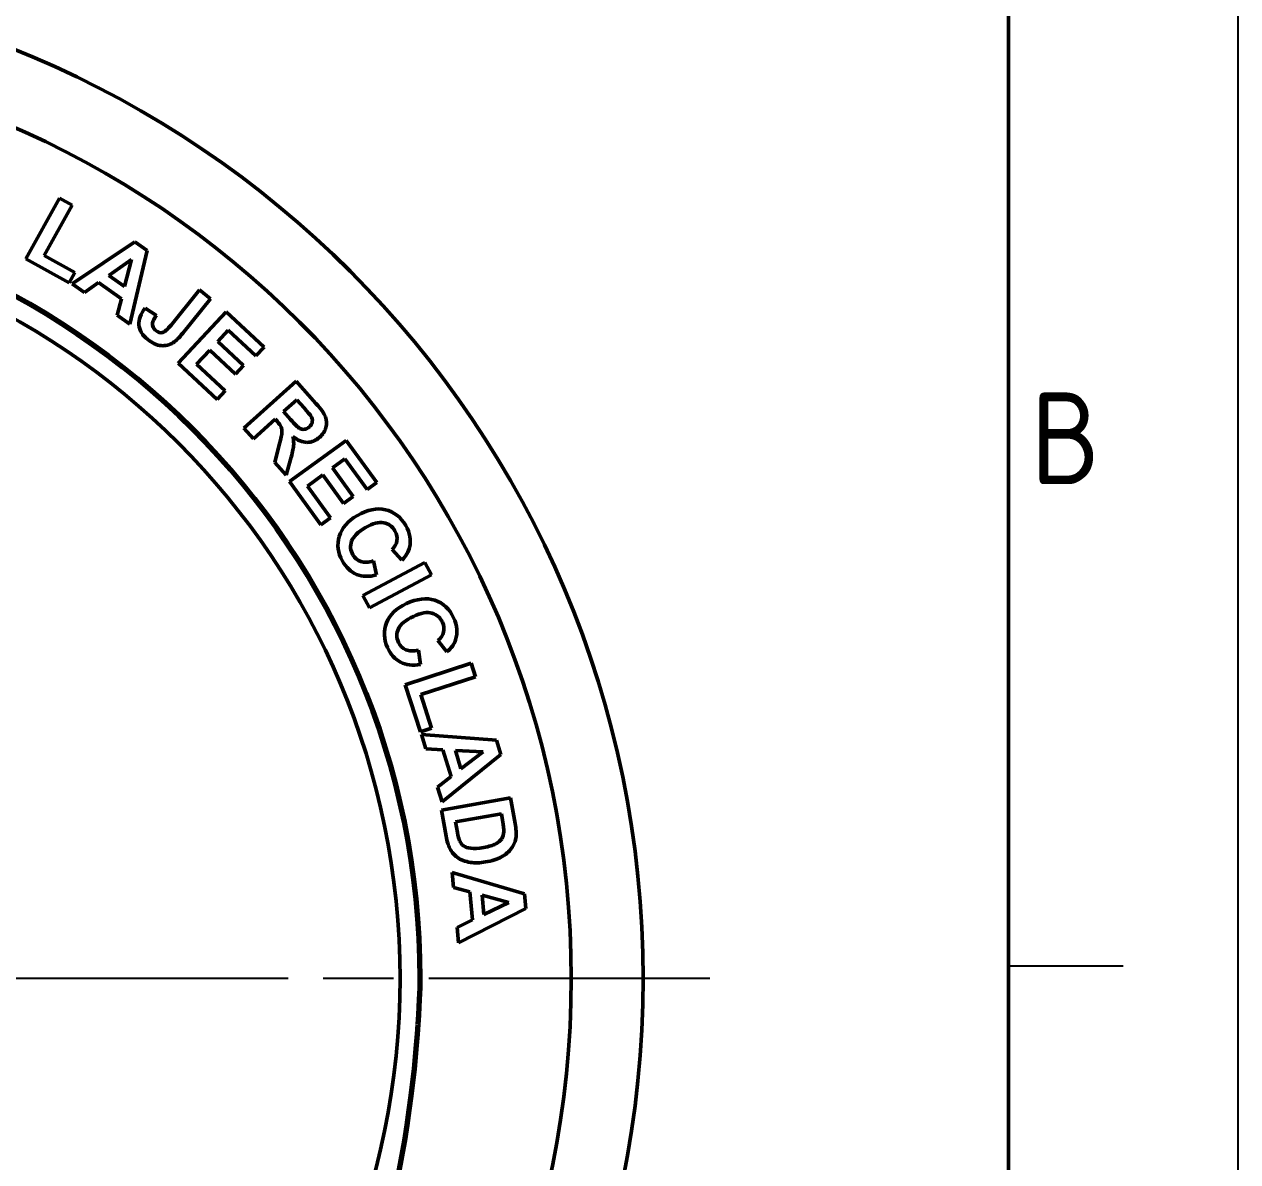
# Model space of a CAD drawing. Extents: x 0 to 822, y 0 to 581.
# Drawn here: x 718.4 to 821.9, y 363.9 to 460.9 of the extents above; entities that cross this region are included whole.
import ezdxf
from ezdxf.enums import TextEntityAlignment as Align

# ---------------------------------------------------------------- set-up
doc = ezdxf.new("R2010")
doc.units = 0
doc.header["$LTSCALE"] = 2
doc.linetypes.add('AM_ISO08W050', pattern=[18, 12, -1.5, 3, -1.5])
doc.layers.get('0').update_dxf_attribs({"linetype": 'CONTINUOUS'})
for name, color, linetype, lineweight in [('AM_0', 7, 'CONTINUOUS', 50), ('AM_7', 4, 'AM_ISO08W050', 25), ('AM_BOR', 7, 'CONTINUOUS', 50)]:
    doc.layers.add(name, color=color, linetype=linetype, lineweight=lineweight)
doc.styles.add('ACISOTS', font='isocp.shx', dxfattribs={"height": 1})

# ---------------------------------------------------------------- blocks, each defined once
blk = doc.blocks.new('A3 ZTL')
blk.add_line((401.174, 9.785), (401.174, 280.822))
at = {"layer": 'AM_BOR', "color": 135, "lineweight": 25}
for p, q in [((410.959, 290.607), (410.959, 0)), ((406.067, 190.313), (401.174, 190.313))]:
    blk.add_line(p, q, dxfattribs=at)
at = {"layer": 'AM_BOR', "color": 135, "lineweight": 25, "style": 'ACISOTS'}
blk.add_text('B', height=3.914, dxfattribs=at).set_placement((403.62, 212.818), align=Align.MIDDLE)

msp = doc.modelspace()

# ---------------------------------------------------------------- linework, layer by layer
at = {"layer": 'AM_0'}
for radius in [85.3, 79.175]:
    msp.add_circle((685.884, 379.557), radius, dxfattribs=at)
msp.add_ellipse((685.884, 379.557), major_axis=(-64.566, 0), ratio=0.9999874, start_param=1.5707963, end_param=7.8539816, dxfattribs=at)
at = {"layer": 'AM_0', "color": 7, "lineweight": 70}
msp.add_open_spline([(685.884, 445.84), (722.486, 445.84), (752.168, 416.158), (752.168, 379.557), (752.168, 379.557), (752.168, 342.957), (722.486, 313.275), (685.884, 313.275), (685.884, 313.275), (649.283, 313.275), (619.601, 342.957), (619.601, 379.557), (619.601, 379.557), (619.601, 416.158), (649.283, 445.84), (685.884, 445.84)], degree=3, knots=[0, 0, 0, 0, 0.25, 0.25, 0.25, 0.375, 0.5, 0.5, 0.5, 0.625, 0.75, 0.75, 0.75, 0.875, 1, 1, 1, 1], dxfattribs=at)
at = {"layer": 'AM_0', "color": 7}
for points in [[(718.532, 440.919), (718.532, 440.919), (721.408, 446.108), (721.408, 446.108)], [(722.464, 445.522), (722.464, 445.522), (720.077, 441.216), (720.077, 441.216)], [(721.408, 446.108), (721.408, 446.108), (722.464, 445.522), (722.464, 445.522)], [(722.491, 438.807), (722.491, 438.807), (727.83, 442.37), (727.83, 442.37)], [(727.83, 442.37), (727.83, 442.37), (728.876, 441.637), (728.876, 441.637)], [(720.077, 441.216), (720.077, 441.216), (722.703, 439.76), (722.703, 439.76)], [(728.876, 441.637), (728.876, 441.637), (727.407, 435.364), (727.407, 435.364)], [(722.214, 438.878), (722.214, 438.878), (718.532, 440.919), (718.532, 440.919)], [(727.54, 440.869), (727.54, 440.869), (725.606, 439.514), (725.606, 439.514)], [(726.942, 438.578), (726.942, 438.578), (727.54, 440.869), (727.54, 440.869)], [(722.703, 439.76), (722.703, 439.76), (722.214, 438.878), (722.214, 438.878)], [(725.606, 439.514), (725.606, 439.514), (726.942, 438.578), (726.942, 438.578)], [(723.54, 438.072), (723.54, 438.072), (722.491, 438.807), (722.491, 438.807)], [(724.723, 438.903), (724.723, 438.903), (723.54, 438.072), (723.54, 438.072)], [(726.682, 437.531), (726.682, 437.531), (724.723, 438.903), (724.723, 438.903)], [(730.921, 435.287), (730.921, 435.287), (733.352, 438.289), (733.352, 438.289)], [(733.352, 438.289), (733.352, 438.289), (734.288, 437.531), (734.288, 437.531)], [(726.33, 436.118), (726.33, 436.118), (726.682, 437.531), (726.682, 437.531)], [(734.288, 437.531), (734.288, 437.531), (731.905, 434.588), (731.905, 434.588)], [(727.407, 435.364), (727.407, 435.364), (726.33, 436.118), (726.33, 436.118)], [(728.171, 435.295), (728.132, 435.751), (728.312, 436.23), (728.713, 436.727)], [(728.713, 436.727), (728.713, 436.727), (729.679, 436.113), (729.679, 436.113)], [(729.679, 436.113), (729.475, 435.838), (729.361, 435.618), (729.339, 435.453)], [(731.528, 432.042), (731.528, 432.042), (735.607, 436.416), (735.607, 436.416)], [(735.607, 436.416), (735.607, 436.416), (738.85, 433.392), (738.85, 433.392)], [(728.919, 434.052), (728.46, 434.423), (728.21, 434.837), (728.171, 435.295)], [(729.339, 435.453), (729.305, 435.204), (729.393, 434.996), (729.599, 434.828)], [(729.599, 434.828), (729.808, 434.659), (730.005, 434.599), (730.189, 434.648)], [(730.189, 434.648), (730.372, 434.697), (730.616, 434.91), (730.921, 435.287)], [(735.799, 434.852), (735.799, 434.852), (734.895, 433.883), (734.895, 433.883)], [(738.159, 432.652), (738.159, 432.652), (735.799, 434.852), (735.799, 434.852)], [(730.062, 433.532), (729.69, 433.561), (729.309, 433.735), (728.919, 434.052)], [(731.085, 433.783), (730.775, 433.586), (730.434, 433.502), (730.062, 433.532)], [(731.905, 434.588), (731.594, 434.204), (731.319, 433.936), (731.085, 433.783)], [(734.895, 433.883), (734.895, 433.883), (737.091, 431.835), (737.091, 431.835)], [(734.209, 433.146), (734.209, 433.146), (733.098, 431.956), (733.098, 431.956)], [(736.404, 431.099), (736.404, 431.099), (734.209, 433.146), (734.209, 433.146)], [(738.85, 433.392), (738.85, 433.392), (738.159, 432.652), (738.159, 432.652)], [(734.854, 428.94), (734.854, 428.94), (731.528, 432.042), (731.528, 432.042)], [(733.098, 431.956), (733.098, 431.956), (735.542, 429.677), (735.542, 429.677)], [(737.091, 431.835), (737.091, 431.835), (736.404, 431.099), (736.404, 431.099)], [(735.542, 429.677), (735.542, 429.677), (734.854, 428.94), (734.854, 428.94)], [(737.13, 426.488), (737.13, 426.488), (741.575, 430.49), (741.575, 430.49)], [(741.575, 430.49), (741.575, 430.49), (743.277, 428.6), (743.277, 428.6)], [(741.632, 428.914), (741.632, 428.914), (740.505, 427.9), (740.505, 427.9)], [(742.261, 428.215), (742.261, 428.215), (741.632, 428.914), (741.632, 428.914)], [(740.505, 427.9), (740.505, 427.9), (741.102, 427.236), (741.102, 427.236)], [(742.837, 427.547), (742.781, 427.627), (742.589, 427.85), (742.261, 428.215)], [(743.277, 428.6), (743.704, 428.125), (743.974, 427.744), (744.088, 427.457)], [(739.795, 427.26), (739.795, 427.26), (737.939, 425.59), (737.939, 425.59)], [(739.958, 427.079), (739.958, 427.079), (739.795, 427.26), (739.795, 427.26)], [(740.315, 426.582), (740.263, 426.707), (740.144, 426.872), (739.958, 427.079)], [(740.373, 426.145), (740.387, 426.311), (740.367, 426.456), (740.315, 426.582)], [(741.102, 427.236), (741.49, 426.806), (741.749, 426.552), (741.882, 426.478)], [(742.297, 426.396), (742.44, 426.416), (742.579, 426.484), (742.712, 426.605)], [(742.712, 426.605), (742.863, 426.74), (742.946, 426.888), (742.967, 427.051)], [(742.967, 427.051), (742.987, 427.213), (742.943, 427.378), (742.837, 427.547)], [(744.129, 426.557), (744.041, 426.243), (743.865, 425.969), (743.603, 425.733)], [(744.088, 427.457), (744.203, 427.17), (744.216, 426.87), (744.129, 426.557)], [(737.939, 425.59), (737.939, 425.59), (737.13, 426.488), (737.13, 426.488)], [(740.146, 425.084), (740.284, 425.627), (740.359, 425.979), (740.373, 426.145)], [(742.511, 425.282), (742.119, 425.283), (741.716, 425.453), (741.309, 425.793)], [(741.309, 425.793), (741.37, 425.496), (741.391, 425.223), (741.369, 424.975)], [(741.882, 426.478), (742.015, 426.404), (742.153, 426.377), (742.297, 426.396)], [(743.603, 425.733), (743.269, 425.433), (742.904, 425.282), (742.511, 425.282)], [(739.763, 423.564), (739.763, 423.564), (740.146, 425.084), (740.146, 425.084)], [(741.024, 421.938), (741.024, 421.938), (745.863, 425.454), (745.863, 425.454)], [(741.369, 424.975), (741.347, 424.727), (741.26, 424.341), (741.107, 423.815)], [(745.863, 425.454), (745.863, 425.454), (748.469, 421.867), (748.469, 421.867)], [(740.729, 422.491), (740.729, 422.491), (739.763, 423.564), (739.763, 423.564)], [(741.107, 423.815), (741.107, 423.815), (740.729, 422.491), (740.729, 422.491)], [(745.753, 423.882), (745.753, 423.882), (744.681, 423.103), (744.681, 423.103)], [(747.65, 421.272), (747.65, 421.272), (745.753, 423.882), (745.753, 423.882)], [(743.866, 422.511), (743.866, 422.511), (742.549, 421.554), (742.549, 421.554)], [(745.631, 420.082), (745.631, 420.082), (743.866, 422.511), (743.866, 422.511)], [(744.681, 423.103), (744.681, 423.103), (746.446, 420.674), (746.446, 420.674)], [(743.697, 418.259), (743.697, 418.259), (741.024, 421.938), (741.024, 421.938)], [(742.549, 421.554), (742.549, 421.554), (744.513, 418.851), (744.513, 418.851)], [(748.469, 421.867), (748.469, 421.867), (747.65, 421.272), (747.65, 421.272)], [(746.446, 420.674), (746.446, 420.674), (745.631, 420.082), (745.631, 420.082)], [(746.808, 419.044), (747.671, 419.542), (748.469, 419.706), (749.203, 419.536)], [(749.203, 419.536), (749.937, 419.366), (750.513, 418.919), (750.932, 418.193)], [(744.513, 418.851), (744.513, 418.851), (743.697, 418.259), (743.697, 418.259)], [(745.265, 417.267), (745.48, 417.981), (745.994, 418.574), (746.808, 419.044)], [(749.055, 418.426), (748.642, 418.506), (748.127, 418.368), (747.509, 418.012)], [(750.008, 417.73), (749.786, 418.114), (749.469, 418.347), (749.055, 418.426)], [(745.539, 415.165), (745.142, 415.852), (745.051, 416.554), (745.265, 417.267)], [(747.509, 418.012), (746.854, 417.633), (746.455, 417.247), (746.314, 416.851)], [(750.184, 416.888), (750.227, 417.172), (750.168, 417.453), (750.008, 417.73)], [(750.932, 418.193), (751.298, 417.56), (751.408, 416.937), (751.261, 416.325)], [(746.314, 416.851), (746.171, 416.455), (746.21, 416.068), (746.427, 415.692)], [(749.768, 416.137), (750.003, 416.353), (750.141, 416.603), (750.184, 416.888)], [(751.261, 416.325), (751.177, 415.961), (750.96, 415.601), (750.614, 415.244)], [(746.745, 414.026), (746.263, 414.229), (745.86, 414.609), (745.539, 415.165)], [(746.427, 415.692), (746.588, 415.413), (746.814, 415.225), (747.106, 415.127)], [(747.106, 415.127), (747.398, 415.029), (747.76, 415.046), (748.189, 415.177)], [(748.189, 415.177), (748.189, 415.177), (748.453, 413.979), (748.453, 413.979)], [(750.614, 415.244), (750.614, 415.244), (749.768, 416.137), (749.768, 416.137)], [(747.278, 412.234), (747.278, 412.234), (752.559, 415.042), (752.559, 415.042)], [(752.559, 415.042), (752.559, 415.042), (753.125, 413.976), (753.125, 413.976)], [(748.453, 413.979), (747.798, 413.808), (747.229, 413.823), (746.745, 414.026)], [(753.125, 413.976), (753.125, 413.976), (747.844, 411.168), (747.844, 411.168)], [(747.844, 411.168), (747.844, 411.168), (747.278, 412.234), (747.278, 412.234)], [(750.99, 411.532), (751.892, 411.953), (752.702, 412.046), (753.419, 411.814)], [(749.297, 409.896), (749.574, 410.589), (750.138, 411.135), (750.99, 411.532)], [(753.419, 411.814), (754.134, 411.58), (754.67, 411.085), (755.024, 410.325)], [(751.598, 410.442), (750.913, 410.123), (750.482, 409.773), (750.307, 409.39)], [(753.174, 410.72), (752.77, 410.836), (752.244, 410.743), (751.598, 410.442)], [(754.063, 409.944), (753.876, 410.346), (753.579, 410.605), (753.174, 410.72)], [(755.024, 410.325), (755.333, 409.662), (755.389, 409.032), (755.189, 408.435)], [(749.388, 407.778), (749.052, 408.498), (749.023, 409.204), (749.297, 409.896)], [(750.307, 409.39), (750.13, 409.008), (750.134, 408.619), (750.318, 408.226)], [(753.686, 408.378), (753.938, 408.572), (754.097, 408.809), (754.165, 409.09)], [(754.165, 409.09), (754.233, 409.369), (754.198, 409.654), (754.063, 409.944)], [(750.318, 408.226), (750.454, 407.934), (750.662, 407.727), (750.946, 407.604)], [(754.45, 407.414), (754.45, 407.414), (753.686, 408.378), (753.686, 408.378)], [(755.189, 408.435), (755.074, 408.08), (754.826, 407.74), (754.45, 407.414)], [(750.49, 406.539), (750.027, 406.782), (749.659, 407.196), (749.388, 407.778)], [(750.946, 407.604), (751.228, 407.481), (751.589, 407.466), (752.028, 407.559)], [(752.028, 407.559), (752.028, 407.559), (752.187, 406.342), (752.187, 406.342)], [(752.187, 406.342), (751.519, 406.229), (750.954, 406.294), (750.49, 406.539)], [(750.884, 404.609), (750.884, 404.609), (756.526, 406.442), (756.526, 406.442)], [(756.526, 406.442), (756.526, 406.442), (756.899, 405.294), (756.899, 405.294)], [(756.899, 405.294), (756.899, 405.294), (752.216, 403.772), (752.216, 403.772)], [(752.185, 400.606), (752.185, 400.606), (750.884, 404.609), (750.884, 404.609)], [(752.216, 403.772), (752.216, 403.772), (753.144, 400.917), (753.144, 400.917)], [(753.144, 400.917), (753.144, 400.917), (752.185, 400.606), (752.185, 400.606)], [(752.655, 399.147), (752.655, 399.147), (752.28, 400.372), (752.28, 400.372)], [(752.28, 400.372), (752.28, 400.372), (758.681, 399.893), (758.681, 399.893)], [(758.681, 399.893), (758.681, 399.893), (759.055, 398.672), (759.055, 398.672)], [(754.099, 399.073), (754.099, 399.073), (752.655, 399.147), (752.655, 399.147)], [(759.055, 398.672), (759.055, 398.672), (754.035, 394.633), (754.035, 394.633)], [(754.798, 396.787), (754.798, 396.787), (754.099, 399.073), (754.099, 399.073)], [(757.529, 398.888), (757.529, 398.888), (755.17, 399.012), (755.17, 399.012)], [(755.17, 399.012), (755.17, 399.012), (755.648, 397.451), (755.648, 397.451)], [(755.648, 397.451), (755.648, 397.451), (757.529, 398.888), (757.529, 398.888)], [(753.651, 395.89), (753.651, 395.89), (754.798, 396.787), (754.798, 396.787)], [(754.035, 394.633), (754.035, 394.633), (753.651, 395.89), (753.651, 395.89)], [(753.991, 393.928), (753.991, 393.928), (759.881, 394.967), (759.881, 394.967)], [(759.881, 394.967), (759.881, 394.967), (760.264, 392.794), (760.264, 392.794)], [(754.385, 391.692), (754.385, 391.692), (753.991, 393.928), (753.991, 393.928)], [(759.094, 393.602), (759.094, 393.602), (755.194, 392.915), (755.194, 392.915)], [(759.188, 393.069), (759.188, 393.069), (759.094, 393.602), (759.094, 393.602)], [(755.194, 392.915), (755.194, 392.915), (755.35, 392.027), (755.35, 392.027)], [(759.304, 392.083), (759.313, 392.255), (759.273, 392.583), (759.188, 393.069)], [(760.264, 392.794), (760.351, 392.304), (760.38, 391.924), (760.35, 391.653)], [(754.696, 390.661), (754.566, 390.908), (754.463, 391.251), (754.385, 391.692)], [(755.35, 392.027), (755.409, 391.695), (755.469, 391.459), (755.533, 391.317)], [(758.613, 391.044), (758.843, 391.168), (759.014, 391.314), (759.124, 391.482)], [(759.124, 391.482), (759.236, 391.652), (759.295, 391.852), (759.304, 392.083)], [(760.35, 391.653), (760.309, 391.29), (760.18, 390.962), (759.963, 390.67)], [(755.314, 389.908), (755.076, 390.078), (754.87, 390.329), (754.696, 390.661)], [(755.533, 391.317), (755.615, 391.134), (755.724, 390.987), (755.862, 390.88)], [(755.862, 390.88), (756, 390.773), (756.208, 390.704), (756.486, 390.669)], [(756.486, 390.669), (756.763, 390.636), (757.131, 390.659), (757.587, 390.739)], [(757.587, 390.739), (758.042, 390.819), (758.383, 390.922), (758.613, 391.044)], [(759.963, 390.67), (759.747, 390.378), (759.462, 390.134), (759.109, 389.938)], [(756.464, 389.461), (756.011, 389.532), (755.627, 389.681), (755.314, 389.908)], [(757.75, 389.501), (757.266, 389.415), (756.837, 389.402), (756.464, 389.461)], [(759.109, 389.938), (758.755, 389.744), (758.302, 389.598), (757.75, 389.501)], [(755.018, 387.315), (755.018, 387.315), (754.907, 388.591), (754.907, 388.591)], [(754.907, 388.591), (754.907, 388.591), (761.068, 386.792), (761.068, 386.792)], [(756.416, 386.942), (756.416, 386.942), (755.018, 387.315), (755.018, 387.315)], [(756.624, 384.56), (756.624, 384.56), (756.416, 386.942), (756.416, 386.942)], [(759.733, 386.049), (759.733, 386.049), (757.451, 386.66), (757.451, 386.66)], [(757.451, 386.66), (757.451, 386.66), (757.593, 385.034), (757.593, 385.034)], [(761.068, 386.792), (761.068, 386.792), (761.18, 385.52), (761.18, 385.52)], [(761.18, 385.52), (761.18, 385.52), (755.43, 382.612), (755.43, 382.612)], [(757.593, 385.034), (757.593, 385.034), (759.733, 386.049), (759.733, 386.049)], [(755.315, 383.922), (755.315, 383.922), (756.624, 384.56), (756.624, 384.56)], [(755.43, 382.612), (755.43, 382.612), (755.315, 383.922), (755.315, 383.922)]]:
    msp.add_open_spline(points, degree=3, dxfattribs=at)
at = {"layer": 'AM_7'}
msp.add_line((776.894, 379.557), (594.875, 379.557), dxfattribs=at)

# ---------------------------------------------------------------- block references
at = {"layer": 'AM_0', "lineweight": 0, "xscale": 2, "yscale": 2, "zscale": 2}
msp.add_blockref('A3 ZTL', (0, 0), dxfattribs=at)

doc.saveas('drawing.dxf')
